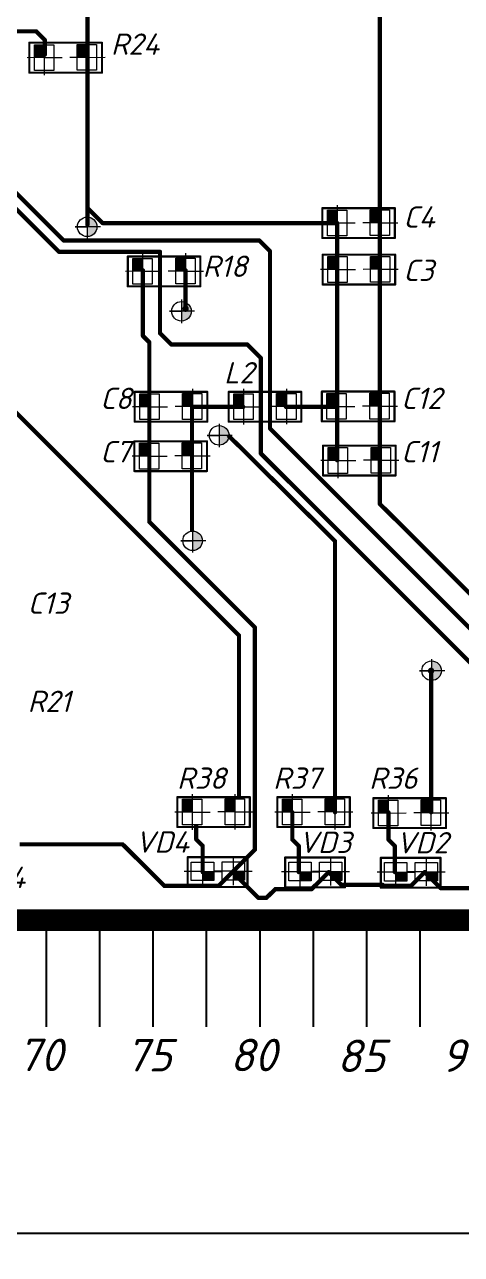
# Model space of a CAD drawing. Header units: millimetres. Extents: x 143 to 740, y 82 to 502.
# Drawn here: x 356.7 to 397.6, y 271.1 to 386.3 of the extents above; entities that cross this region are included whole.
import ezdxf

# ---------------------------------------------------------------- set-up
doc = ezdxf.new("R2010")
doc.units = ezdxf.units.MM
doc.header["$LTSCALE"] = 0.5
doc.layers.get('0').update_dxf_attribs({"lineweight": 60})
doc.layers.get('Defpoints').update_dxf_attribs({"color": 5})
doc.layers.add('Сетка', color=7, linetype='Continuous')
doc.layers.add('СПЛТОНК', color=7, linetype='Continuous', lineweight=20)
doc.styles.get("Standard").update_dxf_attribs({"font": 'isocpeui.ttf', "width": 0.9})
doc.dimstyles.new('Standart', dxfattribs={"dimtxt": 5, "dimasz": 5, "dimexe": 2, "dimexo": 0, "dimgap": 1, "dimtad": 1, "dimtoh": 1, "dimdec": 0, "dimtxsty": 'Standard', "dimcen": 2.5, "dimadec": 0, "dimazin": 0, "dimtfac": 1, "dimtdec": 0, "dimtmove": 0, "dimatfit": 3, "dimldrblk": 'DOTSMALL', "dimfxl": 1, "dimarcsym": 0})

# ---------------------------------------------------------------- blocks, each defined once
blk = doc.blocks.new('*D115')
at = {"color": 0, "lineweight": -2, "transparency": 16777216}
for p, q in [((218.7, 302.39), (218.7, 271.07)), ((418.7, 302.39), (418.7, 271.07)), ((223.7, 273.07), (413.7, 273.07))]:
    blk.add_line(p, q, dxfattribs=at)
at = {"color": 0, "lineweight": -3, "transparency": 16777216}
for points in [[(223.7, 273.9), (223.7, 272.23), (218.7, 273.07)], [(413.7, 273.9), (413.7, 272.23), (418.7, 273.07)]]:
    blk.add_solid(points, dxfattribs=at)
at = {"layer": 'Defpoints', "color": 0, "lineweight": -3, "transparency": 16777216}
for p in [(218.7, 302.39), (418.7, 302.39), (418.7, 273.07)]:
    blk.add_point(p, dxfattribs=at)
at = {"color": 0, "lineweight": -3, "transparency": 16777216, "insert": (321.37, 275.82), "char_height": 5, "width": 7.7932, "attachment_point": 5}
blk.add_mtext('{\\H0.7x;100h12}', dxfattribs=at)
blk = doc.blocks.new('_DotSmall')
at = {"color": 0, "linetype": 'ByBlock', "const_width": 0.5}
blk.add_lwpolyline([(-0.0625, 0, 1), (0.0625, 0, 1)], format="xyb", close=True, dxfattribs=at)
blk = doc.blocks.new('CH0603LB_84')
at = {"lineweight": 0}
h = blk.add_hatch(color=256, dxfattribs=at)
h.dxf.hatch_style = 1
h.paths.add_polyline_path([(-0.699, -0.4), (-0.184, -0.4), (-0.184, 0.028), (-0.699, 0.026)])
h = blk.add_hatch(color=256, dxfattribs=at)
h.dxf.hatch_style = 1
h.paths.add_polyline_path([(0.743, -0.382), (1.254, -0.382), (1.254, 0.044), (0.743, 0.042)])
for p, q in [((-0.699, -0.64), (-0.699, 0.728)), ((0.743, -0.621), (0.743, 0.74)), ((-0.699, 0.026), (-1.571, 0.02)), ((-0.699, 0.026), (0.174, 0.029)), ((0.743, 0.042), (-0.126, 0.036)), ((0.743, 0.042), (1.611, 0.045))]:
    blk.add_line(p, q, dxfattribs=at)
at = {"const_width": 0.1}
for points in [[(-1.4, -0.7), (-1.4, 0.7)], [(-1.4, 0.7), (1.4, 0.7)], [(1.4, -0.7), (1.4, 0.7)], [(-1.4, -0.7), (1.4, -0.7)]]:
    blk.add_lwpolyline(points, dxfattribs=at)
at = {"const_width": 0.05}
for points in [[(-1.425, 0.7, 1), (-1.375, 0.7, 1)], [(-1.425, 0.7, 1), (-1.375, 0.7, 1)], [(1.375, 0.7, 1), (1.425, 0.7, 1)], [(1.375, 0.7, 1), (1.425, 0.7, 1)], [(-1.425, -0.7, 1), (-1.375, -0.7, 1)], [(-1.425, -0.7, 1), (-1.375, -0.7, 1)], [(1.375, -0.7, 1), (1.425, -0.7, 1)], [(1.375, -0.7, 1), (1.425, -0.7, 1)]]:
    blk.add_lwpolyline(points, format="xyb", close=True, dxfattribs=at)
at = {"lineweight": 0}
for points in [[(-1.232, 0.472), (-0.184, 0.472), (-0.184, -0.4), (-1.232, -0.4)], [(0.212, 0.486), (1.254, 0.486), (1.254, -0.382), (0.212, -0.382)]]:
    blk.add_lwpolyline(points, close=True, dxfattribs=at)
blk = doc.blocks.new('CH0805R_41')
at = {"lineweight": 0}
h = blk.add_hatch(color=256, dxfattribs=at)
h.dxf.hatch_style = 1
h.paths.add_polyline_path([(-0.991, 0.607), (-1.462, 0.607), (-1.462, 0.001), (-0.991, 0.003)])
h = blk.add_hatch(color=256, dxfattribs=at)
h.dxf.hatch_style = 1
h.paths.add_polyline_path([(1.017, 0.619), (0.546, 0.619), (0.546, 0.013), (1.017, 0.015)])
for p, q in [((-0.991, -0.826), (-0.991, 0.836)), ((1.017, -0.814), (1.017, 0.848)), ((-0.991, 0.003), (-1.808, -0.001)), ((-0.991, 0.003), (-0.163, 0.005)), ((1.017, 0.015), (0.2, 0.011)), ((1.017, 0.015), (1.845, 0.017))]:
    blk.add_line(p, q, dxfattribs=at)
at = {"const_width": 0.1}
for points in [[(-1.7, 0.7), (1.7, 0.7)], [(-1.7, -0.7), (-1.7, 0.7)], [(1.7, -0.7), (1.7, 0.7)], [(-1.7, -0.7), (1.7, -0.7)]]:
    blk.add_lwpolyline(points, dxfattribs=at)
at = {"const_width": 0.05}
for points in [[(-1.725, 0.7, 1), (-1.675, 0.7, 1)], [(-1.725, 0.7, 1), (-1.675, 0.7, 1)], [(1.675, 0.7, 1), (1.725, 0.7, 1)], [(1.675, 0.7, 1), (1.725, 0.7, 1)], [(-1.725, -0.7, 1), (-1.675, -0.7, 1)], [(-1.725, -0.7, 1), (-1.675, -0.7, 1)], [(1.675, -0.7, 1), (1.725, -0.7, 1)], [(1.675, -0.7, 1), (1.725, -0.7, 1)]]:
    blk.add_lwpolyline(points, format="xyb", close=True, dxfattribs=at)
at = {"lineweight": 0}
for points in [[(-1.462, -0.601), (-1.462, 0.607), (-0.556, 0.607), (-0.556, -0.601)], [(0.546, -0.589), (0.546, 0.619), (1.452, 0.619), (1.452, -0.589)]]:
    blk.add_lwpolyline(points, close=True, dxfattribs=at)

msp = doc.modelspace()

# ---------------------------------------------------------------- hatches: boundary and pattern name
at = {"lineweight": 0}
h = msp.add_hatch(color=256, dxfattribs=at)
h.dxf.hatch_style = 1
h.paths.add_polyline_path([(362.54, 368.29), (362.54, 367.38), (363.45, 367.38, 0.414214)])
h.paths.add_polyline_path([(363.45, 367.38), (362.54, 367.38), (362.54, 366.46, 0.414214)])
h = msp.add_hatch(color=256, dxfattribs=at)
h.dxf.hatch_style = 1
h.paths.add_polyline_path([(371.37, 360.38), (371.37, 359.46), (372.28, 359.46, 0.414214)])
h.paths.add_polyline_path([(372.28, 359.46), (371.37, 359.46), (371.37, 358.55, 0.414214)])
h = msp.add_hatch(color=256, dxfattribs=at)
h.dxf.hatch_style = 1
h.paths.add_polyline_path([(374.9, 348.74), (374.9, 347.83), (375.81, 347.83, 0.414214)])
h.paths.add_polyline_path([(375.81, 347.83), (374.9, 347.83), (374.9, 346.91, 0.414214)])
h = msp.add_hatch(color=256, dxfattribs=at)
h.dxf.hatch_style = 1
h.paths.add_polyline_path([(372.42, 338.86), (372.42, 337.95), (373.34, 337.95, 0.414214)])
h.paths.add_polyline_path([(373.34, 337.95), (372.42, 337.95), (372.42, 337.03, 0.414214)])
h = msp.add_hatch(color=256, dxfattribs=at)
h.dxf.hatch_style = 1
h.paths.add_polyline_path([(394.81, 326.69), (394.81, 325.77), (395.73, 325.77, 0.414214)])
h.paths.add_polyline_path([(395.73, 325.77), (394.81, 325.77), (394.81, 324.86, 0.414214)])

# ---------------------------------------------------------------- linework, layer by layer
for points, const_width in [([(389.96, 367.5), (389.96, 399.96)], 0.4), ([(362.56, 383.5), (362.56, 388.5)], 0.4), ([(349.01, 385.7), (357.75, 385.7)], 0.4), ([(357.75, 385.7), (358.56, 384.9)], 0.4), ([(358.56, 383.5), (358.56, 384.9)], 0.4), ([(362.56, 369.15), (362.56, 383.5)], 0.4), ([(351.72, 374.7), (360.32, 366.1)], 0.4), ([(351.24, 373.7), (359.91, 365.03)], 0.4), ([(362.56, 367.57), (362.56, 369.15)], 0.4), ([(362.56, 369.15), (363.98, 367.73)], 0.4), ([(363.98, 367.73), (385.96, 367.73)], 0.4), ([(385.96, 367.5), (385.96, 367.73)], 0.4), ([(385.96, 362.5), (385.96, 367.5)], 0.4), ([(389.96, 362.5), (389.96, 367.5)], 0.4), ([(360.32, 366.1), (378.66, 366.1)], 0.4), ([(378.66, 366.1), (379.67, 365.08)], 0.4), ([(359.91, 365.03), (369.36, 365.03)], 0.4), ([(369.36, 357.41), (369.36, 365.03)], 0.4), ([(379.67, 348.48), (379.67, 365.08)], 0.4), ([(367.76, 357.15), (367.76, 363.3)], 0.4), ([(371.76, 359.7), (371.76, 363.3)], 0.4), ([(385.96, 350.5), (385.96, 362.5)], 0.4), ([(389.96, 356.5), (389.96, 362.5)], 0.4), ([(346.33, 359.5), (376.76, 329.07)], 0.4), ([(367.76, 357.15), (368.36, 356.55)], 0.4), ([(369.36, 357.41), (370.43, 356.35)], 0.4), ([(368.36, 350.5), (368.36, 356.55)], 0.4), ([(370.43, 356.35), (377.54, 356.35)], 0.4), ([(377.54, 356.35), (378.81, 355.08)], 0.4), ([(389.96, 356.5), (389.96, 356.5)], 0.4), ([(389.96, 350.5), (389.96, 356.5)], 0.4), ([(378.81, 346.13), (378.81, 355.08)], 0.4), ([(368.36, 345.5), (368.36, 350.5)], 0.4), ([(372.36, 345.5), (372.36, 350.5)], 0.4), ([(372.36, 350.5), (377.16, 350.5)], 0.4), ([(381.16, 350.5), (385.96, 350.5)], 0.4), ([(385.96, 345.5), (385.96, 350.5)], 0.4), ([(389.96, 345.5), (389.96, 350.5)], 0.4), ([(379.67, 348.48), (413.16, 314.99)], 0.4), ([(375.75, 347.84), (385.76, 337.92)], 0.4), ([(378.81, 346.13), (404.16, 320.79)], 0.4), ([(368.36, 339.72), (368.36, 345.5)], 0.4), ([(372.36, 338.78), (372.36, 345.5)], 0.4), ([(389.96, 341.41), (389.96, 345.5)], 0.4), ([(389.96, 341.41), (415.66, 315.79)], 0.4), ([(368.36, 339.72), (378.25, 329.83)], 0.4), ([(385.76, 312.5), (385.76, 337.92)], 0.4), ([(378.25, 308.99), (378.25, 329.83)], 0.4), ([(376.76, 313.74), (376.76, 329.07)], 0.4), ([(394.76, 312.5), (394.76, 325.76)], 0.4), ([(381.76, 309.96), (381.76, 312.5)], 0.4), ([(390.76, 309.96), (390.76, 312.5)], 0.4), ([(372.76, 309.96), (372.76, 311.32)], 0.4), ([(372.76, 309.96), (373.36, 309.36)], 0.4), ([(381.76, 309.96), (382.36, 309.36)], 0.4), ([(390.76, 309.96), (391.36, 309.36)], 0.4), ([(356.2, 309.5), (365.86, 309.5)], 0.4), ([(365.86, 309.5), (369.77, 305.6)], 0.4), ([(373.36, 306.9), (373.36, 309.36)], 0.4), ([(376.16, 306.9), (378.25, 308.99)], 0.4), ([(382.36, 306.9), (382.36, 309.36)], 0.4), ([(391.36, 306.9), (391.36, 309.36)], 0.4), ([(374.85, 305.6), (376.16, 306.9)], 0.4), ([(376.16, 306.9), (378.58, 304.48)], 0.4), ([(383.56, 305.3), (385.16, 306.9)], 0.4), ([(385.16, 306.9), (386.36, 305.7)], 0.4), ([(392.86, 305.6), (394.16, 306.9)], 0.4), ([(394.16, 306.9), (395.66, 305.39)], 0.4), ([(369.77, 305.6), (374.85, 305.6)], 0.4), ([(379.33, 304.48), (380.16, 305.3)], 0.4), ([(380.16, 305.3), (383.56, 305.3)], 0.4), ([(386.36, 305.7), (390.22, 305.7)], 0.4), ([(390.22, 305.7), (390.32, 305.6)], 0.4), ([(390.32, 305.6), (392.86, 305.6)], 0.4), ([(395.66, 305.39), (402.25, 305.39)], 0.4), ([(378.58, 304.48), (379.33, 304.48)], 0.4), ([(218.7, 302.39), (418.7, 302.39)], 2.03)]:
    msp.add_lwpolyline(points, dxfattribs=dict(const_width=const_width))
for points, const_width in [([(357.65, 385.7, 1), (357.85, 385.7, 1)], 0.2), ([(357.65, 385.7, 1), (357.85, 385.7, 1)], 0.2), ([(358.46, 384.9, 1), (358.66, 384.9, 1)], 0.2), ([(358.46, 384.9, 1), (358.66, 384.9, 1)], 0.2), ([(358.46, 383.5, 1), (358.66, 383.5, 1)], 0.2), ([(362.46, 383.5, 1), (362.66, 383.5, 1)], 0.2), ([(362.46, 383.5, 1), (362.66, 383.5, 1)], 0.2), ([(362.46, 369.15, 1), (362.66, 369.15, 1)], 0.2), ([(362.46, 369.15, 1), (362.66, 369.15, 1)], 0.2), ([(362.46, 369.15, 1), (362.66, 369.15, 1)], 0.2), ([(362.46, 367.57, 1), (362.66, 367.57, 1)], 0.2), ([(363.88, 367.73, 1), (364.08, 367.73, 1)], 0.2), ([(363.88, 367.73, 1), (364.08, 367.73, 1)], 0.2), ([(385.86, 367.73, 1), (386.06, 367.73, 1)], 0.2), ([(385.86, 367.73, 1), (386.06, 367.73, 1)], 0.2), ([(385.86, 367.5, 1), (386.06, 367.5, 1)], 0.2), ([(385.86, 367.5, 1), (386.06, 367.5, 1)], 0.2), ([(389.86, 367.5, 1), (390.06, 367.5, 1)], 0.2), ([(389.86, 367.5, 1), (390.06, 367.5, 1)], 0.2), ([(360.22, 366.1, 1), (360.42, 366.1, 1)], 0.2), ([(360.22, 366.1, 1), (360.42, 366.1, 1)], 0.2), ([(378.56, 366.1, 1), (378.76, 366.1, 1)], 0.2), ([(378.56, 366.1, 1), (378.76, 366.1, 1)], 0.2), ([(359.81, 365.03, 1), (360.01, 365.03, 1)], 0.2), ([(359.81, 365.03, 1), (360.01, 365.03, 1)], 0.2), ([(369.26, 365.03, 1), (369.46, 365.03, 1)], 0.2), ([(369.26, 365.03, 1), (369.46, 365.03, 1)], 0.2), ([(379.57, 365.08, 1), (379.77, 365.08, 1)], 0.2), ([(379.57, 365.08, 1), (379.77, 365.08, 1)], 0.2), ([(367.66, 363.3, 1), (367.86, 363.3, 1)], 0.2), ([(371.66, 363.3, 1), (371.86, 363.3, 1)], 0.2), ([(385.86, 362.5, 1), (386.06, 362.5, 1)], 0.2), ([(385.86, 362.5, 1), (386.06, 362.5, 1)], 0.2), ([(389.86, 362.5, 1), (390.06, 362.5, 1)], 0.2), ([(389.86, 362.5, 1), (390.06, 362.5, 1)], 0.2), ([(371.61, 359.7, 1), (371.91, 359.7, 1)], 0.3), ([(371.66, 359.7, 1), (371.86, 359.7, 1)], 0.2), ([(367.66, 357.15, 1), (367.86, 357.15, 1)], 0.2), ([(367.66, 357.15, 1), (367.86, 357.15, 1)], 0.2), ([(369.26, 357.41, 1), (369.46, 357.41, 1)], 0.2), ([(369.26, 357.41, 1), (369.46, 357.41, 1)], 0.2), ([(368.26, 356.55, 1), (368.46, 356.55, 1)], 0.2), ([(368.26, 356.55, 1), (368.46, 356.55, 1)], 0.2), ([(370.33, 356.35, 1), (370.53, 356.35, 1)], 0.2), ([(370.33, 356.35, 1), (370.53, 356.35, 1)], 0.2), ([(377.44, 356.35, 1), (377.64, 356.35, 1)], 0.2), ([(377.44, 356.35, 1), (377.64, 356.35, 1)], 0.2), ([(389.86, 356.5, 1), (390.06, 356.5, 1)], 0.2), ([(389.86, 356.5, 1), (390.06, 356.5, 1)], 0.2), ([(389.86, 356.5, 1), (390.06, 356.5, 1)], 0.2), ([(389.86, 356.5, 1), (390.06, 356.5, 1)], 0.2), ([(378.71, 355.08, 1), (378.91, 355.08, 1)], 0.2), ([(378.71, 355.08, 1), (378.91, 355.08, 1)], 0.2), ([(368.26, 350.5, 1), (368.46, 350.5, 1)], 0.2), ([(368.26, 350.5, 1), (368.46, 350.5, 1)], 0.2), ([(372.26, 350.5, 1), (372.46, 350.5, 1)], 0.2), ([(372.26, 350.5, 1), (372.46, 350.5, 1)], 0.2), ([(377.06, 350.5, 1), (377.26, 350.5, 1)], 0.2), ([(381.06, 350.5, 1), (381.26, 350.5, 1)], 0.2), ([(385.86, 350.5, 1), (386.06, 350.5, 1)], 0.2), ([(385.86, 350.5, 1), (386.06, 350.5, 1)], 0.2), ([(385.86, 350.5, 1), (386.06, 350.5, 1)], 0.2), ([(389.86, 350.5, 1), (390.06, 350.5, 1)], 0.2), ([(389.86, 350.5, 1), (390.06, 350.5, 1)], 0.2), ([(379.57, 348.48, 1), (379.77, 348.48, 1)], 0.2), ([(379.57, 348.48, 1), (379.77, 348.48, 1)], 0.2), ([(378.71, 346.13, 1), (378.91, 346.13, 1)], 0.2), ([(378.71, 346.13, 1), (378.91, 346.13, 1)], 0.2), ([(368.26, 345.5, 1), (368.46, 345.5, 1)], 0.2), ([(368.26, 345.5, 1), (368.46, 345.5, 1)], 0.2), ([(372.26, 345.5, 1), (372.46, 345.5, 1)], 0.2), ([(372.26, 345.5, 1), (372.46, 345.5, 1)], 0.2), ([(385.86, 345.5, 1), (386.06, 345.5, 1)], 0.2), ([(389.86, 345.5, 1), (390.06, 345.5, 1)], 0.2), ([(389.86, 345.5, 1), (390.06, 345.5, 1)], 0.2), ([(389.86, 341.41, 1), (390.06, 341.41, 1)], 0.2), ([(389.86, 341.41, 1), (390.06, 341.41, 1)], 0.2), ([(368.26, 339.72, 1), (368.46, 339.72, 1)], 0.2), ([(368.26, 339.72, 1), (368.46, 339.72, 1)], 0.2), ([(385.66, 337.92, 1), (385.86, 337.92, 1)], 0.2), ([(385.66, 337.92, 1), (385.86, 337.92, 1)], 0.2), ([(378.15, 329.83, 1), (378.35, 329.83, 1)], 0.2), ([(378.15, 329.83, 1), (378.35, 329.83, 1)], 0.2), ([(376.66, 329.07, 1), (376.86, 329.07, 1)], 0.2), ([(376.66, 329.07, 1), (376.86, 329.07, 1)], 0.2), ([(394.61, 325.76, 1), (394.91, 325.76, 1)], 0.3), ([(394.66, 325.76, 1), (394.86, 325.76, 1)], 0.2), ([(381.66, 312.5, 1), (381.86, 312.5, 1)], 0.2), ([(385.66, 312.5, 1), (385.86, 312.5, 1)], 0.2), ([(390.66, 312.5, 1), (390.86, 312.5, 1)], 0.2), ([(394.66, 312.5, 1), (394.86, 312.5, 1)], 0.2), ([(372.66, 309.96, 1), (372.86, 309.96, 1)], 0.2), ([(372.66, 309.96, 1), (372.86, 309.96, 1)], 0.2), ([(381.66, 309.96, 1), (381.86, 309.96, 1)], 0.2), ([(381.66, 309.96, 1), (381.86, 309.96, 1)], 0.2), ([(390.66, 309.96, 1), (390.86, 309.96, 1)], 0.2), ([(390.66, 309.96, 1), (390.86, 309.96, 1)], 0.2), ([(365.76, 309.5, 1), (365.96, 309.5, 1)], 0.2), ([(365.76, 309.5, 1), (365.96, 309.5, 1)], 0.2), ([(373.26, 309.36, 1), (373.46, 309.36, 1)], 0.2), ([(373.26, 309.36, 1), (373.46, 309.36, 1)], 0.2), ([(378.15, 308.99, 1), (378.35, 308.99, 1)], 0.2), ([(378.15, 308.99, 1), (378.35, 308.99, 1)], 0.2), ([(382.26, 309.36, 1), (382.46, 309.36, 1)], 0.2), ([(382.26, 309.36, 1), (382.46, 309.36, 1)], 0.2), ([(391.26, 309.36, 1), (391.46, 309.36, 1)], 0.2), ([(391.26, 309.36, 1), (391.46, 309.36, 1)], 0.2), ([(373.26, 306.9, 1), (373.46, 306.9, 1)], 0.2), ([(376.06, 306.9, 1), (376.26, 306.9, 1)], 0.2), ([(376.06, 306.9, 1), (376.26, 306.9, 1)], 0.2), ([(376.06, 306.9, 1), (376.26, 306.9, 1)], 0.2), ([(382.26, 306.9, 1), (382.46, 306.9, 1)], 0.2), ([(385.06, 306.9, 1), (385.26, 306.9, 1)], 0.2), ([(385.06, 306.9, 1), (385.26, 306.9, 1)], 0.2), ([(391.26, 306.9, 1), (391.46, 306.9, 1)], 0.2), ([(394.06, 306.9, 1), (394.26, 306.9, 1)], 0.2), ([(394.06, 306.9, 1), (394.26, 306.9, 1)], 0.2), ([(369.67, 305.6, 1), (369.87, 305.6, 1)], 0.2), ([(369.67, 305.6, 1), (369.87, 305.6, 1)], 0.2), ([(374.75, 305.6, 1), (374.95, 305.6, 1)], 0.2), ([(374.75, 305.6, 1), (374.95, 305.6, 1)], 0.2), ([(380.06, 305.3, 1), (380.26, 305.3, 1)], 0.2), ([(380.06, 305.3, 1), (380.26, 305.3, 1)], 0.2), ([(383.46, 305.3, 1), (383.66, 305.3, 1)], 0.2), ([(383.46, 305.3, 1), (383.66, 305.3, 1)], 0.2), ([(386.26, 305.7, 1), (386.46, 305.7, 1)], 0.2), ([(386.26, 305.7, 1), (386.46, 305.7, 1)], 0.2), ([(390.12, 305.7, 1), (390.32, 305.7, 1)], 0.2), ([(390.12, 305.7, 1), (390.32, 305.7, 1)], 0.2), ([(390.22, 305.6, 1), (390.42, 305.6, 1)], 0.2), ([(390.22, 305.6, 1), (390.42, 305.6, 1)], 0.2), ([(392.76, 305.6, 1), (392.96, 305.6, 1)], 0.2), ([(392.76, 305.6, 1), (392.96, 305.6, 1)], 0.2), ([(395.56, 305.39, 1), (395.76, 305.39, 1)], 0.2), ([(395.56, 305.39, 1), (395.76, 305.39, 1)], 0.2), ([(378.48, 304.48, 1), (378.68, 304.48, 1)], 0.2), ([(378.48, 304.48, 1), (378.68, 304.48, 1)], 0.2), ([(379.23, 304.48, 1), (379.43, 304.48, 1)], 0.2), ([(379.23, 304.48, 1), (379.43, 304.48, 1)], 0.2)]:
    msp.add_lwpolyline(points, format="xyb", close=True, dxfattribs=dict(const_width=const_width))
for centre in [(362.54, 367.38), (371.37, 359.46), (374.9, 347.83), (372.42, 337.95), (394.81, 325.77)]:
    msp.add_circle(centre, 0.915, dxfattribs=at)
at = {"layer": 'Сетка'}
for p, q in [((358.7, 302.39), (358.7, 292.39)), ((363.7, 302.39), (363.7, 292.39)), ((368.7, 302.39), (368.7, 292.39)), ((373.7, 302.39), (373.7, 292.39)), ((378.7, 302.39), (378.7, 292.39)), ((383.7, 302.39), (383.7, 292.39)), ((388.7, 302.39), (388.7, 292.39)), ((393.7, 302.39), (393.7, 292.39))]:
    msp.add_line(p, q, dxfattribs=at)
at = {"layer": 'СПЛТОНК', "lineweight": 0}
for p, q in [((362.54, 368.46), (362.54, 366.27)), ((363.77, 367.38), (361.41, 367.38)), ((361.41, 367.38), (362.54, 367.38)), ((371.37, 360.55), (371.37, 358.36)), ((372.59, 359.46), (370.24, 359.46)), ((370.24, 359.46), (371.37, 359.46)), ((374.9, 348.91), (374.9, 346.73)), ((376.12, 347.83), (373.77, 347.83)), ((373.77, 347.83), (374.9, 347.83)), ((372.42, 339.03), (372.42, 336.84)), ((373.65, 337.95), (371.3, 337.95)), ((371.3, 337.95), (372.42, 337.95)), ((394.81, 326.86), (394.81, 324.67)), ((396.04, 325.77), (393.68, 325.77)), ((393.68, 325.77), (394.81, 325.77))]:
    msp.add_line(p, q, dxfattribs=at)

# ---------------------------------------------------------------- block references
at = {"xscale": 2, "yscale": 2, "zscale": 2}
for name, p in [('CH0805R_41', (360.52, 383.23)), ('CH0805R_41', (387.97, 367.73)), ('CH0805R_41', (369.74, 363.2)), ('CH0805R_41', (388, 363.37)), ('CH0805R_41', (370.39, 350.51)), ('CH0805R_41', (379.2, 350.51)), ('CH0805R_41', (387.93, 350.54)), ('CH0805R_41', (370.36, 345.88)), ('CH0805R_41', (388.04, 345.47)), ('CH0805R_41', (374.38, 312.52)), ('CH0805R_41', (383.75, 312.52)), ('CH0805R_41', (392.75, 312.43)), ('CH0603LB_84', (374.76, 306.9)), ('CH0603LB_84', (383.89, 306.87)), ('CH0603LB_84', (392.85, 306.84))]:
    msp.add_blockref(name, p, dxfattribs=at)

# ---------------------------------------------------------------- texts
for s, height, p in [('R24', 2, (364.76, 383.5)), ('C4', 2, (392.16, 367.3)), ('R18', 2, (373.35, 362.68)), ('C3', 2, (392.16, 362.3)), ('L2', 2, (375.36, 352.7)), ('C8', 2, (363.76, 350.3)), ('C12', 2, (391.96, 350.3)), ('C7', 2, (363.76, 345.3)), ('C11', 2, (391.96, 345.3)), ('C13', 2, (356.96, 331.1)), ('R21', 2, (356.96, 321.9)), ('R38', 2, (370.96, 314.7)), ('R37', 2, (379.96, 314.7)), ('R36', 2, (388.96, 314.7)), ('VD4', 2, (367.04, 308.72)), ('VD3', 2, (382.36, 308.69)), ('VD2', 2, (391.48, 308.65)), ('C14', 2, (352.78, 305.4)), ('70', 3.048, (356.02, 288.24)), ('75', 3.048, (366.12, 288.21)), ('80', 3.048, (375.9, 288.23)), ('85', 3.048, (385.94, 288.15)), ('90', 3.048, (395.72, 288.17))]:
    msp.add_text(s, height=height).set_placement(p)

# ---------------------------------------------------------------- dimensions: what is measured, and where the dimension line sits
at = {"lineweight": -3}
dim = msp.add_linear_dim(base=(418.7, 273.07), p1=(218.7, 302.39), p2=(418.7, 302.39), text='{\\H0.7x;100h12}', dimstyle='Standart', dxfattribs=at)
dim.commit()
dim.dimension.update_dxf_attribs({"geometry": '*D115', "text_midpoint": (321.37, 273.07), "dimtype": 160})

doc.saveas('drawing.dxf')
